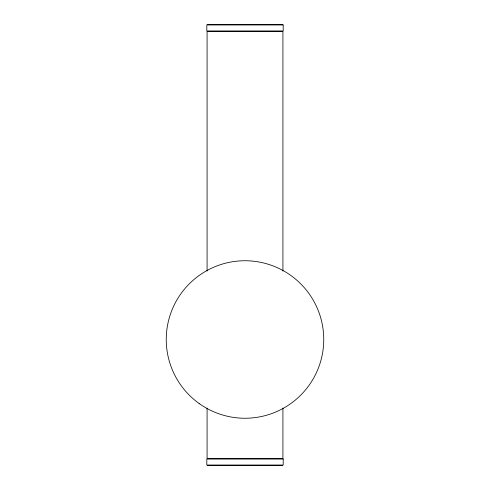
<?xml version="1.0" encoding="UTF-8"?>
<svg xmlns="http://www.w3.org/2000/svg" width="490" height="490" viewBox="0 0 490 490"><rect width="100%" height="100%" fill="white"/><g stroke="black" fill="none" stroke-linecap="round" stroke-linejoin="round"><path stroke-width="0.73" d="M207.282 24.5L282.718 24.5M207.282 31.427L282.718 31.427M207.282 458.573L282.718 458.573M207.282 465.5L282.718 465.5M282.92 31.409L282.92 271.031M282.92 408.066L282.92 458.591M207.08 31.409L207.08 271.031M207.08 408.066L207.08 458.591M283.189 24.972L206.811 24.972L206.811 30.956L283.189 30.956L283.189 24.972M283.189 459.044L206.811 459.044L206.811 465.028L283.189 465.028L283.189 459.044M199.13 403.509A78.749 78.749 0 0 0 323.369 347.22A78.749 78.749 0 0 0 212.501 267.767A78.749 78.749 0 0 0 199.13 403.509"/></g></svg>
